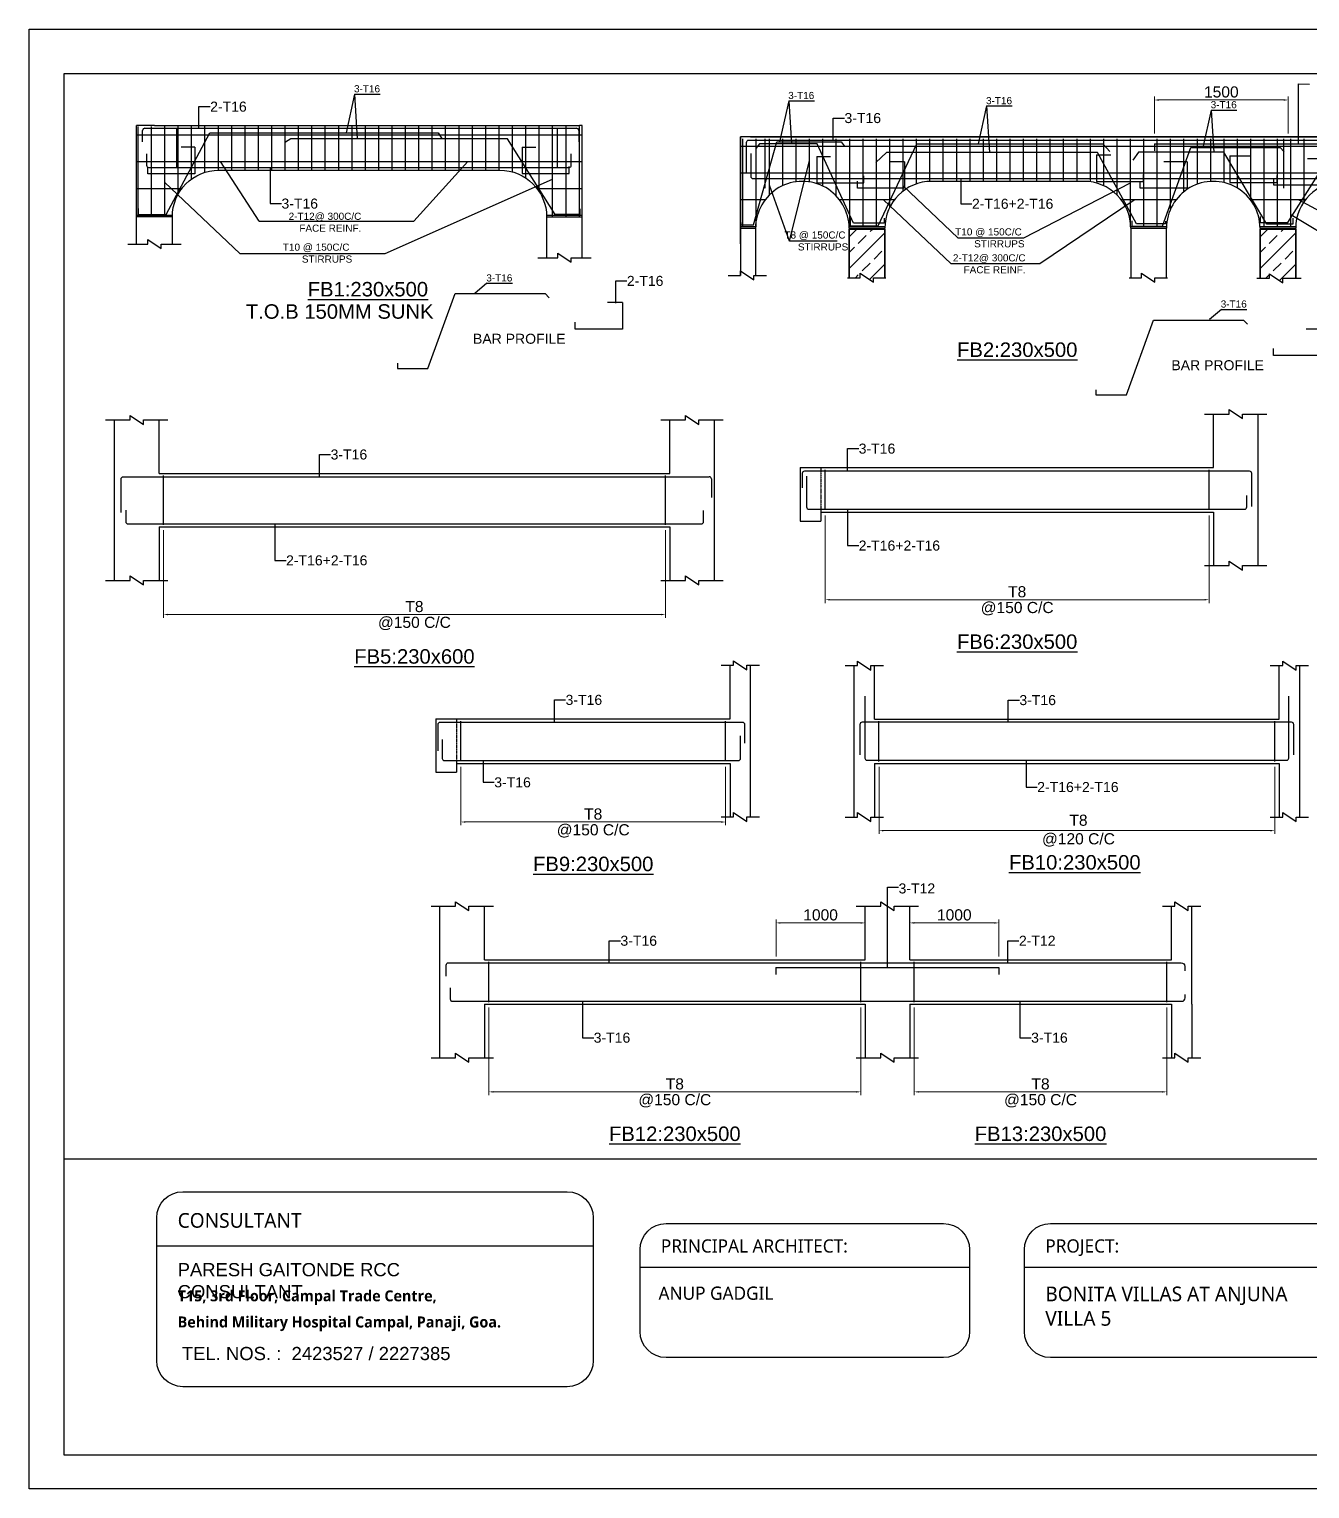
# Model space of a CAD drawing. Header units: millimetres. Extents: x 660818 to 959388, y -495289 to 50450.
# Drawn here: x 812171 to 840903, y -143530 to -110788 of the extents above; entities that cross this region are included whole.
import ezdxf
from ezdxf.enums import TextEntityAlignment as Align

# ---------------------------------------------------------------- set-up
doc = ezdxf.new("R2010")
doc.units = ezdxf.units.MM
doc.header["$LTSCALE"] = 0.01
doc.header["$MEASUREMENT"] = 0
doc.header["$PDMODE"] = 35
doc.linetypes.add('SCHidden', pattern=[0.375, 0.25, -0.125])
for name, color, linetype in [('Concrete Line', 2, 'Continuous'), ('Cut Line', 31, 'Continuous'), ('Dimension', 31, 'Continuous'), ('Labels', 4, 'Continuous'), ('Link', 225, 'Continuous'), ('Reinforcement', 130, 'Continuous'), ('Text', 7, 'Continuous')]:
    doc.layers.add(name, color=color, linetype=linetype)
doc.layers.add('Ele01', color=7, linetype='Continuous', lineweight=20)
doc.layers.add('elevation', color=123, linetype='Continuous', lineweight=15)
doc.styles.add('SC-SansSerif', font='SansSerif')
doc.styles.get("Standard").update_dxf_attribs({"font": 'arial.ttf'})
doc.dimstyles.new('SCBBSDimStyl', dxfattribs={"dimtxt": 250, "dimasz": 100, "dimexe": 75, "dimexo": 75, "dimgap": 50, "dimtad": 1, "dimtoh": 1, "dimdec": 0, "dimzin": 0, "dimdsep": 46, "dimtxsty": 'SC-SansSerif', "dimcen": 0.045, "dimclrd": 8, "dimclre": 8, "dimclrt": 31, "dimadec": 0, "dimazin": 0, "dimtfac": 1, "dimtdec": 0, "dimtix": 1, "dimtofl": 0, "dimtmove": 0, "dimatfit": 3, "dimfxl": 1, "dimtolj": 1, "dimtzin": 0, "dimlwd": 0, "dimlwe": 0, "dimarcsym": 0})
doc.dimstyles.get("Standard").update_dxf_attribs({"dimtxt": 200, "dimasz": 0.18, "dimexe": 0.18, "dimexo": 0.0625, "dimgap": 0.09, "dimtad": 0, "dimtih": 1, "dimtoh": 1, "dimdec": 1, "dimzin": 0, "dimdsep": 46, "dimtxsty": 'Standard', "dimcen": 0.09, "dimadec": 0, "dimazin": 0, "dimtfac": 1, "dimtdec": 1, "dimtofl": 0, "dimtmove": 0, "dimatfit": 3, "dimfxl": 1, "dimtolj": 1, "dimtzin": 0, "dimarcsym": 0})

# ---------------------------------------------------------------- blocks, each defined once
blk = doc.blocks.new('*D2010')
at = {"layer": 'Defpoints', "color": 0, "transparency": 16777216}
for p in [(815184, -121953), (826444, -121953), (826444, -123918)]:
    blk.add_point(p, dxfattribs=at)
at = {"layer": 'Dimension', "color": 8, "lineweight": 0, "transparency": 16777216}
for p, q in [((815184, -122028), (815184, -123993)), ((826444, -122028), (826444, -123993)), ((815284, -123918), (826344, -123918))]:
    blk.add_line(p, q, dxfattribs=at)
at = {"layer": 'Dimension', "color": 8, "transparency": 16777216}
for points in [[(815284, -123901), (815284, -123935), (815184, -123918)], [(826344, -123901), (826344, -123935), (826444, -123918)]]:
    blk.add_solid(points, dxfattribs=at)
at = {"layer": 'Dimension', "color": 31, "transparency": 16777216, "char_height": 250, "style": 'SC-SansSerif'}
for s, insert, attachment_point in [('\\A1;T8', (820814, -123868), 8), ('\\A1;@150 C/C', (820814, -123968), 2)]:
    blk.add_mtext(s, dxfattribs=dict(at, insert=insert, attachment_point=attachment_point))
blk = doc.blocks.new('*D2011')
at = {"layer": 'Defpoints', "color": 0, "transparency": 16777216}
for p in [(830032, -121621), (838642, -121621), (838642, -123586)]:
    blk.add_point(p, dxfattribs=at)
at = {"layer": 'Dimension', "color": 8, "lineweight": 0, "transparency": 16777216}
for p, q in [((830032, -121696), (830032, -123661)), ((838642, -121696), (838642, -123661)), ((830132, -123586), (838542, -123586))]:
    blk.add_line(p, q, dxfattribs=at)
at = {"layer": 'Dimension', "color": 8, "transparency": 16777216}
for points in [[(830132, -123570), (830132, -123603), (830032, -123586)], [(838542, -123570), (838542, -123603), (838642, -123586)]]:
    blk.add_solid(points, dxfattribs=at)
at = {"layer": 'Dimension', "color": 31, "transparency": 16777216, "char_height": 250, "style": 'SC-SansSerif'}
for s, insert, attachment_point in [('\\A1;T8', (834337, -123536), 8), ('\\A1;@150 C/C', (834337, -123636), 2)]:
    blk.add_mtext(s, dxfattribs=dict(at, insert=insert, attachment_point=attachment_point))
blk = doc.blocks.new('*D2013')
at = {"layer": 'Defpoints', "color": 0, "transparency": 16777216}
for p in [(821855, -127257), (827795, -127257), (827795, -128572)]:
    blk.add_point(p, dxfattribs=at)
at = {"layer": 'Dimension', "color": 8, "lineweight": 0, "transparency": 16777216}
for p, q in [((821855, -127332), (821855, -128647)), ((827795, -127332), (827795, -128647)), ((821955, -128572), (827695, -128572))]:
    blk.add_line(p, q, dxfattribs=at)
at = {"layer": 'Dimension', "color": 8, "transparency": 16777216}
for points in [[(821955, -128556), (821955, -128589), (821855, -128572)], [(827695, -128556), (827695, -128589), (827795, -128572)]]:
    blk.add_solid(points, dxfattribs=at)
at = {"layer": 'Dimension', "color": 31, "transparency": 16777216, "char_height": 250, "style": 'SC-SansSerif'}
for s, insert, attachment_point in [('\\A1;T8', (824825, -128522), 8), ('\\A1;@150 C/C', (824825, -128622), 2)]:
    blk.add_mtext(s, dxfattribs=dict(at, insert=insert, attachment_point=attachment_point))
blk = doc.blocks.new('*D2014')
at = {"layer": 'Defpoints', "color": 0, "transparency": 16777216}
for p in [(831237, -127263), (840117, -127263), (840117, -128766)]:
    blk.add_point(p, dxfattribs=at)
at = {"layer": 'Dimension', "color": 8, "lineweight": 0, "transparency": 16777216}
for p, q in [((831237, -127338), (831237, -128841)), ((840117, -127338), (840117, -128841)), ((831337, -128766), (840017, -128766))]:
    blk.add_line(p, q, dxfattribs=at)
at = {"layer": 'Dimension', "color": 8, "transparency": 16777216}
for points in [[(831337, -128750), (831337, -128783), (831237, -128766)], [(840017, -128750), (840017, -128783), (840117, -128766)]]:
    blk.add_solid(points, dxfattribs=at)
at = {"layer": 'Dimension', "color": 31, "transparency": 16777216, "insert": (835712, -128766), "char_height": 250, "attachment_point": 5, "style": 'SC-SansSerif'}
blk.add_mtext('\\A1;T8\\P@120 C/C', dxfattribs=at)
blk = doc.blocks.new('*D2038')
at = {"layer": 'Defpoints', "color": 0, "transparency": 16777216}
for p in [(822486, -132661), (830826, -132661), (830826, -134626)]:
    blk.add_point(p, dxfattribs=at)
at = {"layer": 'Dimension', "color": 8, "lineweight": 0, "transparency": 16777216}
for p, q in [((822486, -132736), (822486, -134701)), ((830826, -132736), (830826, -134701)), ((822586, -134626), (830726, -134626))]:
    blk.add_line(p, q, dxfattribs=at)
at = {"layer": 'Dimension', "color": 8, "transparency": 16777216}
for points in [[(822586, -134609), (822586, -134643), (822486, -134626)], [(830726, -134609), (830726, -134643), (830826, -134626)]]:
    blk.add_solid(points, dxfattribs=at)
at = {"layer": 'Dimension', "color": 31, "transparency": 16777216, "char_height": 250, "style": 'SC-SansSerif'}
for s, insert, attachment_point in [('\\A1;T8', (826656, -134576), 8), ('\\A1;@150 C/C', (826656, -134676), 2)]:
    blk.add_mtext(s, dxfattribs=dict(at, insert=insert, attachment_point=attachment_point))
blk = doc.blocks.new('*D2039')
at = {"layer": 'Defpoints', "color": 0, "transparency": 16777216}
for p in [(832026, -132661), (837696, -132661), (837696, -134626)]:
    blk.add_point(p, dxfattribs=at)
at = {"layer": 'Dimension', "color": 8, "lineweight": 0, "transparency": 16777216}
for p, q in [((832026, -132736), (832026, -134701)), ((837696, -132736), (837696, -134701)), ((832126, -134626), (837596, -134626))]:
    blk.add_line(p, q, dxfattribs=at)
at = {"layer": 'Dimension', "color": 8, "transparency": 16777216}
for points in [[(832126, -134609), (832126, -134643), (832026, -134626)], [(837596, -134609), (837596, -134643), (837696, -134626)]]:
    blk.add_solid(points, dxfattribs=at)
at = {"layer": 'Dimension', "color": 31, "transparency": 16777216, "char_height": 250, "style": 'SC-SansSerif'}
for s, insert, attachment_point in [('\\A1;T8', (834861, -134576), 8), ('\\A1;@150 C/C', (834861, -134676), 2)]:
    blk.add_mtext(s, dxfattribs=dict(at, insert=insert, attachment_point=attachment_point))
blk = doc.blocks.new('*D2041')
at = {"layer": 'Defpoints', "color": 0, "transparency": 16777216}
for p in [(833926, -130836), (831926, -131661), (833926, -131661)]:
    blk.add_point(p, dxfattribs=at)
at = {"layer": 'Dimension', "color": 8, "lineweight": 0, "transparency": 16777216}
for p, q in [((831926, -131586), (831926, -130761)), ((832026, -130836), (833826, -130836)), ((833926, -131586), (833926, -130761))]:
    blk.add_line(p, q, dxfattribs=at)
at = {"layer": 'Dimension', "color": 8, "transparency": 16777216}
for points in [[(832026, -130819), (832026, -130853), (831926, -130836)], [(833826, -130819), (833826, -130853), (833926, -130836)]]:
    blk.add_solid(points, dxfattribs=at)
at = {"layer": 'Dimension', "color": 31, "transparency": 16777216, "insert": (832926, -130657), "char_height": 250, "attachment_point": 5, "style": 'SC-SansSerif'}
blk.add_mtext('\\A1;1000', dxfattribs=at)
blk = doc.blocks.new('*D2042')
at = {"layer": 'Defpoints', "color": 0, "transparency": 16777216}
for p in [(830926, -130836), (828926, -131661), (830926, -131661)]:
    blk.add_point(p, dxfattribs=at)
at = {"layer": 'Dimension', "color": 8, "lineweight": 0, "transparency": 16777216}
for p, q in [((828926, -131586), (828926, -130761)), ((829026, -130836), (830826, -130836)), ((830926, -131586), (830926, -130761))]:
    blk.add_line(p, q, dxfattribs=at)
at = {"layer": 'Dimension', "color": 8, "transparency": 16777216}
for points in [[(829026, -130819), (829026, -130853), (828926, -130836)], [(830826, -130819), (830826, -130853), (830926, -130836)]]:
    blk.add_solid(points, dxfattribs=at)
at = {"layer": 'Dimension', "color": 31, "transparency": 16777216, "insert": (829926, -130657), "char_height": 250, "attachment_point": 5, "style": 'SC-SansSerif'}
blk.add_mtext('\\A1;1000', dxfattribs=at)
blk = doc.blocks.new('*D2024')
at = {"layer": 'Defpoints', "color": 0, "transparency": 16777216}
for p in [(840417, -112376), (837417, -113201), (840417, -113201)]:
    blk.add_point(p, dxfattribs=at)
at = {"layer": 'Dimension', "color": 8, "lineweight": 0, "transparency": 16777216}
for p, q in [((837417, -113126), (837417, -112301)), ((840417, -113126), (840417, -112301)), ((837517, -112376), (840317, -112376))]:
    blk.add_line(p, q, dxfattribs=at)
at = {"layer": 'Dimension', "color": 8, "transparency": 16777216}
for points in [[(837517, -112359), (837517, -112393), (837417, -112376)], [(840317, -112359), (840317, -112393), (840417, -112376)]]:
    blk.add_solid(points, dxfattribs=at)
at = {"layer": 'Dimension', "color": 31, "transparency": 16777216, "insert": (838917, -112197), "char_height": 250, "attachment_point": 5, "style": 'SC-SansSerif'}
blk.add_mtext('\\A1;1500', dxfattribs=at)

msp = doc.modelspace()

# ---------------------------------------------------------------- hatches: boundary and pattern name
at = {"layer": 'elevation', "ltscale": 0.5}
h = msp.add_hatch(dxfattribs=at)
h.set_pattern_fill('ANSI33', color=1, scale=2000)
h.set_pattern_definition([(45, (-196918.5, 419068.85), (-353.5534, 353.5534), []), (45, (-196564.97, 419068.85), (-353.5534, 353.5534), [250, -125])])
h.paths.add_polyline_path([(831366.263, -115270.092), (830566.263, -115270.092), (830566.263, -116362.07), (830813.834, -116362.07), (830813.834, -116262.07), (831113.834, -116462.07), (831113.834, -116362.07), (831366.263, -116362.07)])
h = msp.add_hatch(dxfattribs=at)
h.set_pattern_fill('ANSI33', color=1, scale=2000)
h.set_pattern_definition([(45, (-187698.5, 419068.85), (-353.5534, 353.5534), []), (45, (-187344.97, 419068.85), (-353.5534, 353.5534), [250, -125])])
h.paths.add_polyline_path([(840586.263, -115270.092), (839786.263, -115270.092), (839786.263, -116375.853), (839997.149, -116375.853), (839997.149, -116275.853), (840297.149, -116475.853), (840297.149, -116375.853), (840586.263, -116375.853)])

# ---------------------------------------------------------------- linework, layer by layer
at = {"color": 151}
for p, q in [((815033.204, -138080.841), (824827.258, -138080.841)), ((825875.976, -138561.23), (833268.134, -138561.23)), ((834500.129, -138561.23), (842619.713, -138561.23))]:
    msp.add_line(p, q, dxfattribs=at)
for points in [[(815619.674, -136865.014), (824240.788, -136865.014, -0.414213562), (824827.258, -137451.485), (824827.258, -140653.167, -0.414213562), (824240.788, -141239.638), (815619.674, -141239.638, -0.414213562), (815033.204, -140653.167), (815033.204, -137451.485, -0.414213562)], [(826462.446, -137579.129), (832681.664, -137579.129, -0.414213562), (833268.134, -138165.599), (833268.134, -140001.695, -0.414213562), (832681.664, -140588.166), (826462.446, -140588.166, -0.414213562), (825875.976, -140001.695), (825875.976, -138165.599, -0.414213562)], [(835086.599, -137579.129), (842033.243, -137579.129, -0.414213562), (842619.713, -138165.599), (842619.713, -140001.695, -0.414213562), (842033.243, -140588.166), (835086.599, -140588.166, -0.414213562), (834500.129, -140001.695), (834500.129, -138165.599, -0.414213562)]]:
    msp.add_lwpolyline(points, format="xyb", close=True, dxfattribs=at)
at = {"layer": 'Concrete Line'}
for p, q in [((814580.33, -115606.656), (814580.33, -112949.519)), ((814980.33, -112949.519), (814580.33, -112949.519)), ((824580.33, -112949.519), (824520.33, -112949.519)), ((824580.33, -115914.519), (824580.33, -112949.519)), ((828126.263, -115600.949), (828126.263, -113200.949)), ((828356.263, -113200.949), (828126.263, -113200.949)), ((815380.33, -114999.511), (815380.33, -115606.656)), ((838741.644, -120621.405), (838741.644, -119421.405)), ((839741.644, -122821.405), (839741.644, -119421.405)), ((814083.712, -123153.05), (814083.712, -119553.05)), ((815083.712, -120753.05), (815083.712, -119553.05)), ((826543.712, -120753.05), (826543.712, -119553.05)), ((827543.712, -123153.05), (827543.712, -119553.05)), ((838741.644, -121621.405), (838741.644, -122821.405)), ((815083.712, -121953.05), (815083.712, -123153.05)), ((826543.712, -121953.05), (826543.712, -123153.05)), ((827895.115, -126257.416), (827895.115, -125057.416)), ((828355.115, -128457.416), (828355.115, -125057.416)), ((830676.536, -128462.668), (830676.536, -125062.668)), ((831136.536, -126262.668), (831136.536, -125062.668)), ((840216.536, -126262.668), (840216.536, -125062.668)), ((840676.536, -128462.668), (840676.536, -125062.668)), ((827895.115, -127257.416), (827895.115, -128457.416)), ((831136.536, -127262.668), (831136.536, -128462.668)), ((840216.536, -127262.668), (840216.536, -128462.668)), ((821385.876, -133860.935), (821385.876, -130460.935)), ((822385.876, -131660.935), (822385.876, -130460.935)), ((830925.876, -131660.935), (830925.876, -130460.935)), ((831925.876, -131660.935), (831925.876, -130460.935)), ((837795.876, -131660.935), (837795.876, -130460.935)), ((838255.876, -132660.935), (838255.876, -130460.935)), ((822385.876, -132660.935), (822385.876, -133860.935)), ((830925.876, -132660.935), (830925.876, -133860.935)), ((831925.876, -132660.935), (831925.876, -133860.935)), ((837795.876, -132660.935), (837795.876, -133860.935)), ((838255.876, -132660.935), (838255.876, -133860.935))]:
    msp.add_line(p, q, dxfattribs=at)
for points in [[(814980.33, -112949.519), (824520.33, -112949.519)], [(828356.263, -113200.949), (840816.263, -113200.949)], [(840816.263, -113200.949), (850126.263, -113200.949)], [(816430.33, -113949.519), (822730.33, -113949.519)], [(815083.712, -120753.05), (826543.712, -120753.05)], [(829471.644, -120621.405), (829931.644, -120621.405)], [(829471.644, -120621.405), (829471.644, -121821.405)], [(829931.644, -120621.405), (838741.644, -120621.405)], [(829931.644, -121621.405), (829931.644, -121821.405)], [(829931.644, -121621.405), (838741.644, -121621.405)], [(815083.712, -121953.05), (826543.712, -121953.05)], [(829471.644, -121821.405), (829931.644, -121821.405)], [(821295.115, -126257.416), (821755.115, -126257.416)], [(821295.115, -126257.416), (821295.115, -127457.416)], [(821755.115, -126257.416), (827895.115, -126257.416)], [(831136.536, -126262.668), (840216.536, -126262.668)], [(821755.115, -127257.416), (821755.115, -127457.416)], [(821755.115, -127257.416), (827895.115, -127257.416)], [(831136.536, -127262.668), (840216.536, -127262.668)], [(821295.115, -127457.416), (821755.115, -127457.416)], [(822385.876, -131660.935), (830925.876, -131660.935)], [(831925.876, -131660.935), (837795.876, -131660.935)], [(822385.876, -132660.935), (830925.876, -132660.935)], [(831925.876, -132660.935), (837795.876, -132660.935)]]:
    msp.add_lwpolyline(points, dxfattribs=at)
at = {"layer": 'Concrete Line', "color": 8, "linetype": 'SCHidden'}
for points in [[(829931.644, -120621.405), (829931.644, -121621.405)], [(821755.115, -126257.416), (821755.115, -127257.416)]]:
    msp.add_lwpolyline(points, dxfattribs=at)
at = {"layer": 'Cut Line'}
for points in [[(814380.33, -115606.656), (814830.33, -115606.656), (814830.33, -115506.656), (815130.33, -115706.656), (815130.33, -115606.656), (815580.33, -115606.656)], [(823580.33, -115914.519), (824030.33, -115914.519), (824030.33, -115814.519), (824330.33, -116014.519), (824330.33, -115914.519), (824780.33, -115914.519)], [(827850.227, -116311.412), (828130.227, -116311.412), (828130.227, -116211.412), (828430.227, -116411.412), (828430.227, -116311.412), (828710.227, -116311.412)], [(830533.834, -116362.07), (830813.834, -116362.07), (830813.834, -116262.07), (831113.834, -116462.07), (831113.834, -116362.07), (831393.834, -116362.07)], [(836846.755, -116362.124), (837126.755, -116362.124), (837126.755, -116262.124), (837426.755, -116462.124), (837426.755, -116362.124), (837706.755, -116362.124)], [(839717.149, -116375.853), (839997.149, -116375.853), (839997.149, -116275.853), (840297.149, -116475.853), (840297.149, -116375.853), (840706.656, -116375.853)], [(813883.712, -119553.05), (814433.712, -119553.05), (814433.712, -119453.05), (814733.712, -119653.05), (814733.712, -119553.05), (815283.712, -119553.05)], [(826343.712, -119553.05), (826893.712, -119553.05), (826893.712, -119453.05), (827193.712, -119653.05), (827193.712, -119553.05), (827743.712, -119553.05)], [(838541.644, -119421.405), (839091.644, -119421.405), (839091.644, -119321.405), (839391.644, -119521.405), (839391.644, -119421.405), (839941.644, -119421.405)], [(838541.644, -122821.405), (839091.644, -122821.405), (839091.644, -122721.405), (839391.644, -122921.405), (839391.644, -122821.405), (839941.644, -122821.405)], [(813883.712, -123153.05), (814433.712, -123153.05), (814433.712, -123053.05), (814733.712, -123253.05), (814733.712, -123153.05), (815283.712, -123153.05)], [(826343.712, -123153.05), (826893.712, -123153.05), (826893.712, -123053.05), (827193.712, -123253.05), (827193.712, -123153.05), (827743.712, -123153.05)], [(827695.115, -125057.416), (827975.115, -125057.416), (827975.115, -124957.416), (828275.115, -125157.416), (828275.115, -125057.416), (828555.115, -125057.416)], [(830476.536, -125062.668), (830756.536, -125062.668), (830756.536, -124962.668), (831056.536, -125162.668), (831056.536, -125062.668), (831336.536, -125062.668)], [(840016.536, -125062.668), (840296.536, -125062.668), (840296.536, -124962.668), (840596.536, -125162.668), (840596.536, -125062.668), (840876.536, -125062.668)], [(827695.115, -128457.416), (827975.115, -128457.416), (827975.115, -128357.416), (828275.115, -128557.416), (828275.115, -128457.416), (828555.115, -128457.416)], [(830476.536, -128462.668), (830756.536, -128462.668), (830756.536, -128362.668), (831056.536, -128562.668), (831056.536, -128462.668), (831336.536, -128462.668)], [(840016.536, -128462.668), (840296.536, -128462.668), (840296.536, -128362.668), (840596.536, -128562.668), (840596.536, -128462.668), (840876.536, -128462.668)], [(821185.876, -130460.935), (821735.876, -130460.935), (821735.876, -130360.935), (822035.876, -130560.935), (822035.876, -130460.935), (822585.876, -130460.935)], [(830725.876, -130460.935), (831275.876, -130460.935), (831275.876, -130360.935), (831575.876, -130560.935), (831575.876, -130460.935), (832125.876, -130460.935)], [(837595.876, -130460.935), (837875.876, -130460.935), (837875.876, -130360.935), (838175.876, -130560.935), (838175.876, -130460.935), (838455.876, -130460.935)], [(821185.876, -133860.935), (821735.876, -133860.935), (821735.876, -133760.935), (822035.876, -133960.935), (822035.876, -133860.935), (822585.876, -133860.935)], [(830725.876, -133860.935), (831275.876, -133860.935), (831275.876, -133760.935), (831575.876, -133960.935), (831575.876, -133860.935), (832125.876, -133860.935)], [(837595.876, -133860.935), (837875.876, -133860.935), (837875.876, -133760.935), (838175.876, -133960.935), (838175.876, -133860.935), (838455.876, -133860.935)]]:
    msp.add_lwpolyline(points, dxfattribs=at)
at = {"layer": 'Dimension', "color": 8}
for p, q in [((819472.202, -112244.222), (819278.659, -113113.597)), ((819472.202, -112244.222), (819532.521, -113244.497)), ((819472.202, -112244.222), (820047.086, -112244.222)), ((829213.403, -112394.542), (829002.72, -113316.539)), ((829213.403, -112394.542), (829271.681, -113360.987)), ((829213.403, -112394.542), (829788.286, -112394.542)), ((833652.028, -112510.574), (833458.485, -113357.562)), ((833652.028, -112510.574), (833714.999, -113554.839)), ((833652.028, -112510.574), (834226.912, -112510.574)), ((838692.751, -112601.063), (838499.9, -113445.023)), ((838692.751, -112601.063), (838749.606, -113543.899)), ((838692.751, -112601.063), (839267.634, -112601.063))]:
    msp.add_line(p, q, dxfattribs=at)
at = {"layer": 'Ele01', "lineweight": 30}
for p, q in [((850126.263, -113200.949), (828126.263, -113200.949)), ((828126.263, -113200.949), (828126.263, -116311.412)), ((835836.265, -114200.949), (832416.262, -114200.949)), ((828126.263, -115250.571), (828466.264, -115250.571)), ((828126.263, -115250.949), (828466.264, -115250.949)), ((830566.263, -115252.949), (831366.263, -115252.949)), ((836886.263, -115250.949), (837686.263, -115250.949)), ((836886.263, -115252.949), (836886.263, -116362.124)), ((839786.263, -115250.949), (840586.263, -115250.949)), ((839786.263, -115250.949), (840586.263, -115250.949))]:
    msp.add_line(p, q, dxfattribs=at)
at = {"layer": 'Ele01', "lineweight": 25}
for p, q in [((824580.33, -115914.519), (824580.33, -113636.399)), ((823780.33, -114999.518), (823780.33, -115914.519))]:
    msp.add_line(p, q, dxfattribs=at)
for points in [[(814580.33, -115606.656), (814580.33, -113149.519), (814580.33, -113149.519)], [(824580.33, -115914.519), (824580.33, -113149.519)], [(815380.33, -114899.519), (815380.33, -115606.656)]]:
    msp.add_lwpolyline(points, dxfattribs=at)
msp.add_lwpolyline([(815380.33, -114999.519, -0.414213562), (816430.33, -113949.519), (822730.33, -113949.519, -0.414213562), (823780.33, -114999.519)], format="xyb", dxfattribs=at)
at = {"layer": 'Ele01', "lineweight": 30}
for points in [[(828466.264, -115250.571), (828466.263, -116311.412)], [(830566.263, -115249.667), (830566.263, -116362.07)], [(831366.263, -116362.07), (831366.263, -115252.949)], [(837686.263, -116362.124), (837686.263, -115250.95)], [(839786.263, -115250.949), (839786.263, -116375.853)], [(840586.263, -116375.853), (840586.263, -115250.949)]]:
    msp.add_lwpolyline(points, dxfattribs=at)
for centre, start, end in [((829516.264, -115250.949), 0, 180.0000853), ((832416.263, -115250.949), 90, 180), ((835836.263, -115250.949), 0, 90), ((838736.263, -115250.949), 0, 180.0000853), ((841636.263, -115250.949), 90, 180)]:
    msp.add_arc(centre, 1050, start, end, dxfattribs=at)
at = {"layer": 'Link'}
for p, q in [((815480.33, -113899.519), (815480.33, -112999.519)), ((824020.33, -113899.519), (824020.33, -112999.519)), ((828686.263, -114350.949), (828686.263, -113250.949)), ((840316.263, -114350.949), (840316.263, -113250.949)), ((815183.712, -121903.05), (815183.712, -120803.05)), ((826443.712, -121903.05), (826443.712, -120803.05)), ((830031.644, -121571.405), (830031.644, -120671.405)), ((838641.644, -121571.405), (838641.644, -120671.405)), ((821855.115, -127207.416), (821855.115, -126307.416)), ((827795.115, -127207.416), (827795.115, -126307.416)), ((831236.536, -127212.668), (831236.536, -126312.668)), ((840116.536, -127212.668), (840116.536, -126312.668)), ((822485.876, -132610.935), (822485.876, -131710.935)), ((830825.876, -132610.935), (830825.876, -131710.935)), ((832025.876, -132610.935), (832025.876, -131710.935)), ((837695.876, -132610.935), (837695.876, -131710.935))]:
    msp.add_line(p, q, dxfattribs=at)
at = {"layer": 'Reinforcement', "color": 6, "ltscale": 0.5}
for p, q in [((814594.874, -113158.006), (824580.33, -113158.006)), ((828423.903, -115180.059), (828941.074, -113316.539)), ((828555.286, -113360.987), (828473.399, -113465.731)), ((829850.244, -113360.987), (828555.286, -113360.987)), ((828941.074, -113316.539), (830384.316, -113316.539)), ((830666.859, -115136.605), (829850.244, -113360.987)), ((830384.316, -113316.539), (830452.63, -113406.366)), ((831405.076, -113555.235), (831168.511, -113778.257)), ((831215.619, -115199.007), (832084.239, -113357.562)), ((836141.53, -113554.423), (831405.076, -113555.235)), ((832084.239, -113357.562), (836257.425, -113357.562)), ((837013.016, -115154.965), (836141.53, -113554.423)), ((836257.425, -113357.562), (836412.554, -113535.125)), ((837055.865, -113543.899), (836932.582, -113724.663)), ((838976.011, -113543.899), (837055.865, -113543.899)), ((837594.349, -115203.984), (838232.902, -113445.023)), ((838232.902, -113445.023), (840234.883, -113445.023)), ((839936.775, -115161.709), (838976.011, -113543.899)), ((840234.883, -113445.023), (840323.865, -113538.179)), ((840412.955, -115121.934), (841539.333, -113348.251)), ((814594.874, -113758.006), (824580.33, -113758.006)), ((814594.874, -114358.006), (815599.089, -114358.006)), ((823561.571, -114358.006), (824580.33, -114358.006)), ((814594.874, -114958.006), (815381.151, -114958.006)), ((823779.509, -114958.006), (824580.33, -114958.006)), ((828140.058, -115122.384), (828140.058, -115180.059)), ((828140.058, -115180.059), (828423.903, -115180.059)), ((830591.223, -115034.698), (830591.223, -115199.007)), ((830591.223, -115199.007), (831215.619, -115199.007)), ((831352.975, -115136.605), (830666.859, -115136.605)), ((831352.975, -115025.042), (831352.975, -115136.605)), ((836911.969, -115088.614), (836911.969, -115203.984)), ((836911.969, -115203.984), (837594.349, -115203.984)), ((837668.47, -115154.965), (837013.016, -115154.965)), ((837668.47, -115095.623), (837668.47, -115154.965)), ((839792.159, -114986.276), (839792.159, -115121.934)), ((839792.159, -115121.934), (840412.955, -115121.934)), ((840521.709, -115161.709), (839936.775, -115161.709)), ((840521.709, -115030.647), (840521.709, -115161.709)), ((822440.187, -116487.552), (822170.529, -116718.471)), ((822440.187, -116487.552), (823015.07, -116487.552)), ((838917.869, -117072.384), (838648.211, -117303.303)), ((838917.869, -117072.384), (839492.752, -117072.384)), ((836786.064, -118991.942), (837396.089, -117311.567)), ((837396.089, -117311.567), (839413.04, -117311.567)), ((839413.04, -117311.567), (839502.022, -117404.723)), ((836103.685, -118876.572), (836103.685, -118991.942)), ((836103.685, -118991.942), (836786.064, -118991.942))]:
    msp.add_line(p, q, dxfattribs=at)
at = {"layer": 'Reinforcement', "color": 3, "ltscale": 0.5}
for p, q in [((814614.621, -114986.576), (814614.621, -112972.193)), ((814914.621, -114986.576), (814914.621, -112972.193)), ((815214.621, -114986.576), (815214.621, -112972.193)), ((815514.621, -114485.731), (815514.621, -112972.193)), ((815814.621, -114148.988), (815814.621, -112972.193)), ((816114.621, -113998.106), (816114.621, -112972.193)), ((816414.621, -113949.636), (816414.621, -112972.193)), ((816714.621, -113949.519), (816714.621, -112972.193)), ((817014.621, -113949.519), (817014.621, -112972.193)), ((817314.621, -113949.519), (817314.621, -112972.193)), ((817614.621, -113949.519), (817614.621, -112972.193)), ((817914.621, -113949.519), (817914.621, -112972.193)), ((818214.621, -113949.519), (818214.621, -112972.193)), ((818514.621, -113949.519), (818514.621, -112972.193)), ((818814.621, -113949.519), (818814.621, -112972.193)), ((819114.621, -113949.519), (819114.621, -112972.193)), ((819414.621, -113949.519), (819414.621, -112972.193)), ((819714.621, -113949.519), (819714.621, -112972.193)), ((820014.621, -113949.519), (820014.621, -112972.193)), ((820314.621, -113949.519), (820314.621, -112972.193)), ((820614.621, -113949.519), (820614.621, -112972.193)), ((820914.621, -113949.519), (820914.621, -112972.193)), ((821214.621, -113949.519), (821214.621, -112972.193)), ((821514.621, -113949.519), (821514.621, -112972.193)), ((821814.621, -113949.519), (821814.621, -112972.193)), ((822114.621, -113949.519), (822114.621, -112972.193)), ((822414.621, -113949.519), (822414.621, -112972.193)), ((822714.621, -113949.519), (822714.621, -112972.193)), ((823014.621, -113988.737), (823014.621, -112972.193)), ((823314.621, -114127.106), (823314.621, -112972.193)), ((823614.621, -114433.366), (823614.621, -112972.193)), ((823914.621, -114986.576), (823914.621, -112972.193)), ((824214.621, -114986.576), (824214.621, -112972.193)), ((824514.621, -114986.576), (824514.621, -112972.193)), ((850079.526, -113418.998), (828126.263, -113418.998)), ((850079.526, -114018.998), (828126.263, -114018.998)), ((828677.73, -114618.998), (828126.263, -114618.998)), ((831577.73, -114618.998), (830354.797, -114618.998)), ((837897.73, -114618.998), (836674.796, -114618.998)), ((840797.73, -114618.998), (839574.796, -114618.998)), ((828466.75, -115218.998), (828126.263, -115218.998)), ((828466.75, -115218.998), (828126.263, -115218.998)), ((831366.749, -115218.998), (830565.777, -115218.998)), ((831366.749, -115218.998), (830565.777, -115218.998)), ((837686.749, -115218.998), (836885.777, -115218.998)), ((840586.749, -115218.998), (839785.777, -115218.998)), ((840586.749, -115218.998), (839785.777, -115218.998))]:
    msp.add_line(p, q, dxfattribs=at)
at = {"layer": 'Reinforcement'}
for p, q in [((814716.33, -113311.519), (814716.33, -113061.519)), ((814766.33, -113011.519), (824449.095, -113011.519)), ((824499.095, -113061.519), (824499.095, -113311.519)), ((814804.33, -113587.519), (814804.33, -113837.519)), ((824333.964, -113837.519), (824333.964, -113587.519)), ((814854.33, -113887.519), (824283.964, -113887.519)), ((840232.263, -114138.949), (849940.632, -114138.949)), ((823302.712, -120828.05), (827426.925, -120828.05)), ((827476.925, -120878.05), (827476.925, -121292.05))]:
    msp.add_line(p, q, dxfattribs=at)
at = {"layer": 'Reinforcement', "color": 1, "ltscale": 0.5}
for p, q in [((815240.698, -114942.137), (816220.156, -113113.597)), ((816220.156, -113113.597), (821346.482, -113113.597)), ((818041.592, -113244.497), (817917.935, -113319.119)), ((822903.966, -113244.497), (818041.592, -113244.497)), ((821346.482, -113113.597), (821427.125, -113237.904)), ((823969.656, -114942.393), (822903.966, -113244.497)), ((824521.08, -114819.739), (824521.08, -114942.393)), ((814618.78, -114942.137), (815240.698, -114942.137)), ((824521.08, -114942.393), (823969.656, -114942.393)), ((821117.49, -118398.273), (821727.514, -116717.897)), ((821727.514, -116717.897), (823744.466, -116717.897)), ((823744.466, -116717.897), (823833.448, -116811.054)), ((820435.111, -118282.903), (820435.111, -118398.273)), ((820435.111, -118398.273), (821117.49, -118398.273))]:
    msp.add_line(p, q, dxfattribs=at)
at = {"layer": 'Reinforcement', "color": 4, "ltscale": 0.5}
for p, q in [((828179.526, -115218.998), (828179.526, -113246.538)), ((828479.526, -115218.998), (828479.526, -113246.538)), ((828779.526, -114502.806), (828779.526, -113246.538)), ((829079.526, -114296.087), (829079.526, -113246.538)), ((829379.526, -114209.89), (829379.526, -113246.538)), ((829679.526, -114213.719), (829679.526, -113246.538)), ((829979.526, -114308.67), (829979.526, -113246.538)), ((830279.526, -114529.886), (830279.526, -113246.538)), ((830579.526, -115218.998), (830579.526, -113246.538)), ((830879.526, -115218.998), (830879.526, -113246.538)), ((831179.526, -115218.998), (831179.526, -113246.538)), ((831479.526, -114776.582), (831479.526, -113246.538)), ((831779.526, -114416.044), (831779.526, -113246.538)), ((832079.526, -114256.41), (832079.526, -113246.538)), ((832079.526, -114256.41), (832079.526, -113246.538)), ((832379.526, -114201.592), (832379.526, -113246.538)), ((832679.526, -114200.949), (832679.526, -113246.538)), ((832979.526, -114200.949), (832979.526, -113246.538)), ((833279.526, -114200.949), (833279.526, -113246.538)), ((833579.526, -114200.949), (833579.526, -113246.538)), ((833879.526, -114200.949), (833879.526, -113246.538)), ((834179.526, -114200.949), (834179.526, -113246.538)), ((834479.526, -114200.949), (834479.526, -113246.538)), ((834779.526, -114200.949), (834779.526, -113246.538)), ((835079.526, -114200.949), (835079.526, -113246.538)), ((835379.526, -114200.949), (835379.526, -113246.538)), ((835679.526, -114200.949), (835679.526, -113246.538)), ((835979.526, -114210.768), (835979.526, -113246.538)), ((836279.526, -114299.099), (836279.526, -113246.538)), ((836579.526, -114509.288), (836579.526, -113246.538)), ((836879.526, -115218.998), (836879.526, -113246.538)), ((837179.526, -115218.998), (837179.526, -113246.538)), ((837479.526, -115218.998), (837479.526, -113246.538)), ((837779.526, -114818.336), (837779.526, -113246.538)), ((838079.526, -114431.683), (838079.526, -113246.538)), ((838379.526, -114263.407), (838379.526, -113246.538)), ((838679.526, -114202.483), (838679.526, -113246.538)), ((838979.526, -114229.517), (838979.526, -113246.538)), ((839279.526, -114352.413), (839279.526, -113246.538)), ((839579.526, -114625.323), (839579.526, -113246.538)), ((839879.526, -115218.998), (839879.526, -113246.538)), ((840179.526, -115218.998), (840179.526, -113246.538)), ((840479.526, -115218.998), (840479.526, -113246.538)), ((840779.526, -114643.906), (840779.526, -113246.538))]:
    msp.add_line(p, q, dxfattribs=at)
at = {"layer": 'Reinforcement', "color": 2, "ltscale": 0.5}
for p, q in [((815887.008, -113437.59), (815583.834, -113437.59)), ((815887.008, -113437.59), (815887.008, -114032.367)), ((823229.804, -113433.545), (823229.804, -114028.323)), ((823229.804, -113433.545), (823537.581, -113433.545)), ((836116.244, -113607.056), (836116.244, -114201.834)), ((836116.244, -113607.056), (836439.705, -113607.056)), ((814830.608, -114032.367), (814830.608, -113874.711)), ((824286.203, -114028.323), (824286.203, -113870.666)), ((829843.887, -113641.611), (829843.887, -114236.388)), ((829843.887, -113641.611), (830151.664, -113641.611)), ((831810.003, -113759.871), (831479.526, -113759.871)), ((831810.003, -113759.871), (831810.003, -114354.649)), ((838152.87, -113760.001), (837628.12, -113760.001)), ((838152.87, -113760.001), (838152.87, -114354.779)), ((839111.132, -113632.161), (839111.132, -114226.938)), ((839111.132, -113632.161), (839579.526, -113632.161)), ((841150.563, -113695.157), (840847.389, -113695.157)), ((815887.008, -114032.367), (814830.608, -114032.367)), ((823229.804, -114028.323), (824286.203, -114028.323)), ((829843.887, -114236.388), (830900.287, -114236.388)), ((830753.603, -114354.649), (830753.603, -114196.993)), ((830900.287, -114236.388), (830900.287, -114078.732)), ((836116.244, -114201.834), (837172.644, -114201.834)), ((837096.471, -114354.779), (837096.471, -114197.123)), ((837172.644, -114201.834), (837172.644, -114044.177)), ((839111.132, -114226.938), (840167.532, -114226.938)), ((840094.163, -114289.935), (840094.163, -114132.279)), ((840167.532, -114226.938), (840167.532, -114069.282)), ((831810.003, -114354.649), (830753.603, -114354.649)), ((838152.87, -114354.779), (837096.471, -114354.779)), ((841150.563, -114289.935), (840094.163, -114289.935)), ((814618.78, -114807.561), (814618.78, -114942.137)), ((815380.33, -114999.517), (814580.33, -114999.517)), ((823780.33, -114999.519), (824580.33, -114999.519)), ((825479.152, -116919.545), (825148.675, -116919.545)), ((825479.152, -116919.545), (825479.152, -117514.323)), ((824422.753, -117514.323), (824422.753, -117356.666)), ((825479.152, -117514.323), (824422.753, -117514.323)), ((841147.727, -117513.215), (840817.25, -117513.215)), ((840091.327, -118107.992), (840091.327, -117950.336)), ((841147.727, -118107.992), (840091.327, -118107.992))]:
    msp.add_line(p, q, dxfattribs=at)
at = {"layer": 'Reinforcement', "ltscale": 0.5}
for p, q in [((837416.763, -113357.628), (843416.263, -113357.628)), ((837416.763, -113357.628), (837416.763, -113515.786)), ((828925.876, -131837.402), (833925.876, -131837.402)), ((828925.876, -131837.402), (828925.876, -131989.605)), ((833925.876, -131837.402), (833925.876, -131989.605)), ((864962.561, -136132.48), (812952.516, -136132.48))]:
    msp.add_line(p, q, dxfattribs=at)
at = {"layer": 'Reinforcement', "color": 8, "ltscale": 0.5}
for p, q in [((817331.482, -115094.967), (816466.136, -113758.006)), ((820801.353, -115094.967), (822015.31, -113758.006)), ((829226.756, -115540.613), (829679.526, -113730.129)), ((816896.932, -115821.103), (815216.049, -114224.76)), ((820160.338, -115821.103), (823914.621, -114153.514)), ((834488.206, -115466.833), (836879.526, -114232.768)), ((829226.756, -115540.613), (828779.526, -114286.921)), ((833003.925, -115466.833), (831779.526, -114304.014)), ((832849.14, -116044.304), (831334.991, -114618.998)), ((834842.559, -116044.304), (836963.326, -114618.998)), ((842258.992, -115482.889), (840648.003, -114618.998)), ((817331.482, -115094.967), (820801.353, -115094.967)), ((842582.762, -116221.718), (840479.526, -114952.206)), ((830296.64, -115540.613), (829226.756, -115540.613)), ((833003.925, -115466.833), (834488.206, -115466.833)), ((816896.932, -115821.103), (820160.338, -115821.103)), ((832849.14, -116044.304), (834333.42, -116044.304)), ((834333.42, -116044.304), (834842.559, -116044.304))]:
    msp.add_line(p, q, dxfattribs=at)
at = {"layer": 'Reinforcement', "ltscale": 0.5}
for points in [[(812170.535, -110787.819), (865782.269, -110787.819), (865782.269, -143530.441), (812170.535, -143530.441)], [(812952.516, -111785.239), (864962.561, -111785.239), (864962.561, -142778.475), (812952.516, -142778.475)]]:
    msp.add_lwpolyline(points, close=True, dxfattribs=at)
at = {"layer": 'Reinforcement'}
for points in [[(828266.263, -114011.949), (828266.263, -113325.949, -0.414213562), (828316.263, -113275.949), (837116.763, -113275.949)], [(828358.263, -113574.949), (828358.263, -114088.949, 0.414213562), (828408.263, -114138.949), (840916.603, -114138.949)], [(829521.644, -121078.405), (829521.644, -120746.405, -0.414213562), (829571.644, -120696.405), (836041.144, -120696.405)], [(829613.644, -120817.405), (829613.644, -121505.405, 0.414213562), (829663.644, -121555.405), (839437.317, -121555.405, 0.414213775), (839487.317, -121505.405), (839487.317, -121245.405)], [(836041.144, -120696.405), (839542.144, -120696.405, -0.414213562), (839592.144, -120746.405), (839592.144, -121495.405)], [(814232.712, -121627.05), (814232.712, -120878.05, -0.414213562), (814282.712, -120828.05), (818383.712, -120828.05)], [(814337.712, -121577.05), (814337.712, -121837.05, 0.414213562), (814387.712, -121887.05), (827249.712, -121887.05, 0.414213562), (827299.712, -121837.05), (827299.712, -121587.05)], [(830921.536, -125752.668), (830921.536, -127137.668, 0.414213562), (830971.536, -127187.668), (840381.536, -127187.668, 0.414213562), (840431.536, -127137.668), (840431.536, -125752.668)], [(821345.115, -126978.416), (821345.115, -126382.416, -0.414213562), (821395.115, -126332.416), (823055.115, -126332.416)], [(826596.115, -126332.416), (828170.115, -126332.416, -0.414213562), (828220.115, -126382.416), (828220.115, -126800.416)], [(830816.536, -127064.668), (830816.536, -126378.668, -0.414213562), (830866.536, -126328.668), (833728.536, -126328.668)], [(837624.536, -126328.668), (840486.536, -126328.668, -0.414213562), (840536.536, -126378.668), (840536.536, -127064.668)], [(821437.115, -126721.416), (821437.115, -127145.416, 0.414213562), (821487.115, -127195.416), (828082.115, -127195.416, 0.414213562), (828132.115, -127145.416), (828132.115, -126639.416)], [(821525.876, -132030.935), (821525.876, -131780.935, -0.414213562), (821575.876, -131730.935), (824777.876, -131730.935)], [(833718.876, -131730.935), (838015.839, -131730.935, -0.414213562), (838095.839, -131810.935), (838095.839, -131912.207)], [(821617.876, -132294.935), (821617.876, -132544.935, 0.414213562), (821667.876, -132594.935), (838028.452, -132594.935, 0.414213562), (838108.452, -132514.935), (838108.452, -132441.455)]]:
    msp.add_lwpolyline(points, format="xyb", dxfattribs=at)
for points in [[(837116.763, -113275.949), (843716.763, -113275.949)], [(818383.712, -120828.05), (823302.712, -120828.05)], [(823055.115, -126332.416), (826596.115, -126332.416)], [(833728.536, -126328.668), (837624.536, -126328.668)], [(824777.876, -131730.935), (828534.876, -131730.935)], [(828534.876, -131730.935), (833718.876, -131730.935)]]:
    msp.add_lwpolyline(points, dxfattribs=at)
at = {"layer": 'Reinforcement', "color": 6, "ltscale": 0.5}
for points in [[(830566.263, -116362.07), (830566.263, -115270.092), (831366.263, -115270.092), (831366.263, -116362.07)], [(839786.263, -116375.853), (839786.263, -115270.092), (840586.263, -115270.092), (840586.263, -116375.853)]]:
    msp.add_lwpolyline(points, dxfattribs=at)
at = {"layer": 'Reinforcement'}
for centre, start, end in [((814766.33, -113061.519), 90, 180), ((824449.095, -113061.519), 0, 90), ((814854.33, -113837.519), 180, 270), ((824283.964, -113837.519), 270, 0), ((827426.925, -120878.05), 0, 90)]:
    msp.add_arc(centre, 50, start, end, dxfattribs=at)

# ---------------------------------------------------------------- texts
at = {"color": 151, "attachment_point": 1}
for s, width, heights, insert, char_height in [('{\\fLucida Calligraphy|b0|i0|c0|p66;CONSULTANT}', 1188.69725, [-329.132], (815501.539, -137344.947), 329.1316), ('{\\fLucida Calligraphy|b0|i0|c0|p66;PRINCIPAL ARCHITECT:}', 6566.54616, [-296.218], (826344.312, -137934.408), 296.21844), ('{\\fLucida Calligraphy|b0|i0|c0|p66;PROJECT:}', 3995.39936, [-296.218], (834968.465, -137934.408), 296.21844), ('PARESH GAITONDE RCC CONSULTANT', 7423.30961, [-805.474], (815501.539, -138466.037), 296.21844), ('{\\fLucida Calligraphy|b1|i0|c0|p66;T15, 3rd Floor, Campal Trade Centre,}', 7423.30961, [-329.132], (815501.539, -139078.499), 246.8487), ('{\\fLucida Calligraphy|b0|i0|c0|p66;\\H0.9x;\\C40;ANUP GADGIL}', 4174.97483, [-296.218], (826290.23, -138993.698), 329.1316), ('{\\fLucida Calligraphy|b0|i0|c0|p66;\\C40;BONITA VILLAS AT ANJUNA\\PVILLA 5}', 10645.03101, [2152.893], (834968.465, -138993.698), 329.1316), ('{\\fLucida Calligraphy|b1|i0|c0|p66;Behind Military Hospital Campal, Panaji, Goa.}', 9060.06026, [-329.132], (815501.539, -139664.592), 246.8487)]:
    msp.add_mtext_dynamic_manual_height_columns(s, width=width, gutter_width=12.5, heights=heights, dxfattribs=dict(at, insert=insert, char_height=char_height))
at = {"color": 151, "insert": (815596.799, -140347.45), "char_height": 296.21844, "width": 8957.0871, "attachment_point": 1}
msp.add_mtext('TEL. NOS. :  2423527 / 2227385', dxfattribs=at)
at = {"layer": 'Labels', "style": 'SC-SansSerif'}
for s, p in [('%%UFB1:230x500', (819769.864, -116880.263)), ('%%UFB2:230x500', (834338.503, -118237.073)), ('%%UFB6:230x500', (834336.644, -124786.405)), ('%%UFB5:230x600', (820813.712, -125118.05)), ('%%UFB10:230x500', (835629.792, -129736.543)), ('%%UFB9:230x500', (824825.115, -129772.416)), ('%%UFB12:230x500', (826655.876, -135825.935)), ('%%UFB13:230x500', (834860.876, -135825.935))]:
    msp.add_text(s, height=325, dxfattribs=at).set_placement(p, align=Align.BOTTOM_CENTER)
at = {"layer": 'Labels', "color": 1, "style": 'SC-SansSerif'}
msp.add_text('T.O.B 150MM SUNK', height=325, dxfattribs=at).set_placement((817031.262, -117283.331))
at = {"layer": 'Text', "style": 'SC-SansSerif'}
for s, p in [('2-T16', (816230.33, -112524.519)), ('3-T16', (830461.972, -112780.888)), ('3-T16', (817830.33, -114699.519)), ('2-T16+2-T16', (833323.022, -114703.753)), ('2-T16', (825579.389, -116434.192)), ('BAR PROFILE', (822127.763, -117732.124)), ('BAR PROFILE', (837796.337, -118325.793)), ('3-T16', (830781.644, -120196.405)), ('3-T16', (818933.712, -120328.05)), ('2-T16+2-T16', (830781.644, -122371.405)), ('2-T16+2-T16', (817933.712, -122703.05)), ('3-T16', (824205.115, -125832.416)), ('3-T16', (834386.536, -125837.668)), ('3-T16', (822605.115, -127682.416)), ('2-T16+2-T16', (834786.536, -127787.796)), ('3-T12', (831675.876, -130062.868)), ('3-T16', (825435.876, -131235.935)), ('2-T12', (834376.876, -131235.935)), ('3-T16', (824835.876, -133410.935)), ('3-T16', (834650.136, -133410.935))]:
    msp.add_text(s, height=225, dxfattribs=at).set_placement(p, align=Align.MIDDLE_LEFT)
at = {"layer": 'Text', "char_height": 160, "attachment_point": 3}
for s, insert, width in [('3-T16', (820042.473, -112044.114), 5633.3324), ('3-T16', (829783.673, -112194.435), 5633.3324), ('3-T16', (834222.299, -112310.467), 5633.3324), ('3-T16', (839263.022, -112400.956), 5633.3324), ('2-T12@ 300C/C FACE REINF.', (819622.616, -114904.65), 1819.9779), ('T10 @ 150C/C  STIRRUPS', (834503.151, -115254.575), 1697.07923), ('T8 @ 150C/C  STIRRUPS', (830547.784, -115324.693), 1564.98882), ('T10 @ 150C/C  STIRRUPS', (819419.079, -115597.56), 1697.07923), ('2-T12@ 300C/C FACE REINF.', (834525.817, -115837.147), 1819.9779), ('3-T16', (823010.457, -116287.445), 5633.3324), ('3-T16', (839488.139, -116872.277), 5633.3324)]:
    msp.add_mtext(s, dxfattribs=dict(at, insert=insert, width=width))

# ---------------------------------------------------------------- dimensions: what is measured, and where the dimension line sits
at = {"layer": 'Dimension'}
for base, p1, p2, text, picture, middle in [((840416.763, -112375.949), (837416.763, -113200.949), (840416.763, -113200.949), '1500', '*D2024', (838916.763, -112197.176)), ((838641.644, -123586.405), (830031.644, -121621.405), (838641.644, -121621.405), 'T8\\X@150 C/C', '*D2011', (834336.644, -123586.405)), ((826443.712, -123918.05), (815183.712, -121953.05), (826443.712, -121953.05), 'T8\\X@150 C/C', '*D2010', (820813.712, -123918.05)), ((827795.115, -128572.416), (821855.115, -127257.416), (827795.115, -127257.416), 'T8\\X@150 C/C', '*D2013', (824825.115, -128572.416)), ((830925.876, -130835.935), (828925.876, -131660.935), (830925.876, -131660.935), '1000', '*D2042', (829925.876, -130657.163)), ((833925.876, -130835.935), (831925.876, -131660.935), (833925.876, -131660.935), '1000', '*D2041', (832925.876, -130657.163)), ((830825.876, -134625.935), (822485.876, -132660.935), (830825.876, -132660.935), 'T8\\X@150 C/C', '*D2038', (826655.876, -134625.935)), ((837695.876, -134625.935), (832025.876, -132660.935), (837695.876, -132660.935), 'T8\\X@150 C/C', '*D2039', (834860.876, -134625.935))]:
    dim = msp.add_linear_dim(base=base, p1=p1, p2=p2, text=text, dimstyle='SCBBSDimStyl', dxfattribs=at)
    dim.commit()
    dim.dimension.update_dxf_attribs({"geometry": picture, "text_midpoint": middle})
dim = msp.add_linear_dim(base=(840116.536, -128766.217), p1=(831236.536, -127262.668), p2=(840116.536, -127262.668), text='T8\\X@120 C/C', dimstyle='SCBBSDimStyl', dxfattribs=at)
dim.commit()
dim.dimension.update_dxf_attribs({"geometry": '*D2014', "text_midpoint": (835712.322, -128766.217), "dimtype": 160})

# ---------------------------------------------------------------- leaders
at = {"layer": 'Dimension', "color": 8}
for points in [[(840646.553, -113357.628), (840646.553, -112017.097), (840896.553, -112023.146)], [(815980.33, -113011.519), (815980.33, -112524.519), (816230.33, -112524.519)], [(830211.972, -113280.888), (830211.972, -112780.888), (830461.972, -112780.888)], [(817580.33, -113887.519), (817580.33, -114699.519), (817830.33, -114699.519)], [(833073.022, -114128.753), (833073.022, -114703.753), (833323.022, -114703.753)], [(825329.389, -116934.192), (825329.389, -116434.192), (825579.389, -116434.192)], [(818683.712, -120828.05), (818683.712, -120328.05), (818933.712, -120328.05)], [(830531.644, -120696.405), (830531.644, -120196.405), (830781.644, -120196.405)], [(830531.644, -121555.405), (830531.644, -122371.405), (830781.644, -122371.405)], [(817683.712, -121887.05), (817683.712, -122703.05), (817933.712, -122703.05)], [(823955.115, -126332.416), (823955.115, -125832.416), (824205.115, -125832.416)], [(834136.536, -126328.668), (834136.536, -125837.668), (834386.536, -125837.668)], [(822355.115, -127195.416), (822355.115, -127682.416), (822605.115, -127682.416)], [(834536.536, -127182.796), (834536.536, -127787.796), (834786.536, -127787.796)], [(831425.876, -131837.402), (831425.876, -130036.812), (831675.876, -130036.812)], [(825185.876, -131730.935), (825185.876, -131235.935), (825435.876, -131235.935)], [(834126.876, -131730.935), (834126.876, -131235.935), (834376.876, -131235.935)], [(824585.876, -132594.935), (824585.876, -133410.935), (824835.876, -133410.935)], [(834400.136, -132594.935), (834400.136, -133410.935), (834650.136, -133410.935)]]:
    msp.add_leader(points, dimstyle='Standard', dxfattribs=at)

doc.saveas('drawing.dxf')
